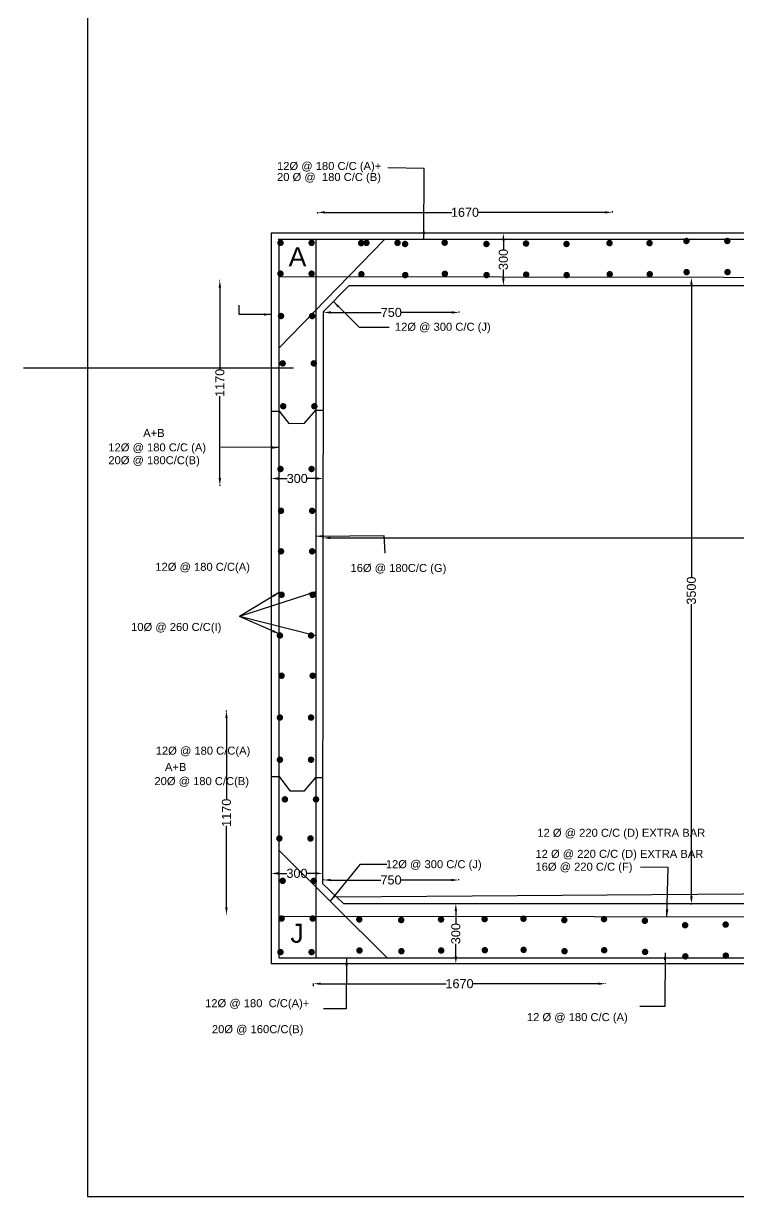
# Model space of a CAD drawing. Header units: metres. Extents: x 5124 to 2275406, y 2311 to 13259777.
# Drawn here: x 2248389 to 2252345, y 13246794 to 13253281 of the extents above; entities that cross this region are included whole.
import ezdxf

# ---------------------------------------------------------------- set-up
doc = ezdxf.new("R2010")
doc.units = ezdxf.units.M
doc.header["$MEASUREMENT"] = 0
doc.layers.add('TEXT', color=7, linetype='Continuous')
doc.styles.get("Standard").update_dxf_attribs({"font": 'arial.ttf'})
doc.dimstyles.new('ISO-25', dxfattribs={"dimtxt": 50, "dimasz": 40, "dimexe": 1.25, "dimexo": 0.625, "dimtad": 0, "dimlfac": 100, "dimtxsty": 'Standard', "dimcen": 0, "dimadec": 0, "dimazin": 0, "dimtfac": 1, "dimtmove": 0, "dimatfit": 3, "dimfxl": 1, "dimarcsym": 0})

# ---------------------------------------------------------------- blocks, each defined once
blk = doc.blocks.new('*D61')
at = {"color": 0, "lineweight": -2, "transparency": 16777216}
for p, q in [((2250050.6, 13251688.4), (2250050.6, 13251681.8)), ((2250090.6, 13251683), (2250368.9, 13251683)), ((2250758.3, 13251683), (2250480, 13251683)), ((2250798.3, 13251688.4), (2250798.3, 13251681.8))]:
    blk.add_line(p, q, dxfattribs=at)
at = {"color": 0, "transparency": 16777216}
for points in [[(2250090.6, 13251689.7), (2250090.6, 13251676.3), (2250050.6, 13251683)], [(2250758.3, 13251689.7), (2250758.3, 13251676.3), (2250798.3, 13251683)]]:
    blk.add_solid(points, dxfattribs=at)
at = {"layer": 'Defpoints', "color": 0, "transparency": 16777216}
for p in [(2250050.6, 13251689), (2250050.6, 13251683), (2250798.3, 13251689)]:
    blk.add_point(p, dxfattribs=at)
at = {"color": 0, "transparency": 16777216, "insert": (2250424.4, 13251683), "char_height": 50, "attachment_point": 5}
blk.add_mtext('750', dxfattribs=at)
blk = doc.blocks.new('*D62')
at = {"color": 0, "lineweight": -2, "transparency": 16777216}
for p, q in [((2250049.1, 13248549.4), (2250049.1, 13248542.8)), ((2250796.8, 13248549.4), (2250796.8, 13248542.8)), ((2250089.1, 13248544), (2250367.4, 13248544)), ((2250756.8, 13248544), (2250478.5, 13248544))]:
    blk.add_line(p, q, dxfattribs=at)
at = {"color": 0, "transparency": 16777216}
for points in [[(2250089.1, 13248550.7), (2250089.1, 13248537.3), (2250049.1, 13248544)], [(2250756.8, 13248550.7), (2250756.8, 13248537.3), (2250796.8, 13248544)]]:
    blk.add_solid(points, dxfattribs=at)
at = {"layer": 'Defpoints', "color": 0, "transparency": 16777216}
for p in [(2250049.1, 13248550), (2250796.8, 13248550), (2250049.1, 13248544)]:
    blk.add_point(p, dxfattribs=at)
at = {"color": 0, "transparency": 16777216, "insert": (2250422.9, 13248544), "char_height": 50, "attachment_point": 5}
blk.add_mtext('750', dxfattribs=at)
blk = doc.blocks.new('*D71')
at = {"color": 0, "lineweight": -2, "transparency": 16777216}
for p, q in [((2250018, 13252230.1), (2250018, 13252237.8)), ((2250058, 13252236.5), (2250759.2, 13252236.5)), ((2251606, 13252236.5), (2250904.8, 13252236.5)), ((2251646, 13252243.4), (2251646, 13252235.2))]:
    blk.add_line(p, q, dxfattribs=at)
at = {"color": 0, "transparency": 16777216}
for points in [[(2250058, 13252243.2), (2250058, 13252229.8), (2250018, 13252236.5)], [(2251606, 13252243.2), (2251606, 13252229.8), (2251646, 13252236.5)]]:
    blk.add_solid(points, dxfattribs=at)
at = {"layer": 'Defpoints', "color": 0, "transparency": 16777216}
for p in [(2250018, 13252229.5), (2251646, 13252244), (2251646, 13252236.5)]:
    blk.add_point(p, dxfattribs=at)
at = {"color": 0, "transparency": 16777216, "insert": (2250832, 13252236.5), "char_height": 50, "attachment_point": 5}
blk.add_mtext('1670', dxfattribs=at)
blk = doc.blocks.new('*D72')
at = {"color": 0, "lineweight": -2, "transparency": 16777216}
for p, q in [((2251051.5, 13252120.7), (2251043.2, 13252120.7)), ((2251044.5, 13252080.7), (2251044.5, 13252031.9)), ((2251044.5, 13251871.6), (2251044.5, 13251920.4)), ((2251051.5, 13251831.6), (2251043.2, 13251831.6))]:
    blk.add_line(p, q, dxfattribs=at)
at = {"color": 0, "transparency": 16777216}
for points in [[(2251037.8, 13252080.7), (2251051.2, 13252080.7), (2251044.5, 13252120.7)], [(2251037.8, 13251871.6), (2251051.2, 13251871.6), (2251044.5, 13251831.6)]]:
    blk.add_solid(points, dxfattribs=at)
at = {"layer": 'Defpoints', "color": 0, "transparency": 16777216}
for p in [(2251052.1, 13252120.7), (2251044.5, 13251831.6), (2251052.1, 13251831.6)]:
    blk.add_point(p, dxfattribs=at)
at = {"color": 0, "transparency": 16777216, "insert": (2251044.5, 13251976.1), "char_height": 50, "attachment_point": 5, "rotation": 90}
blk.add_mtext('300', dxfattribs=at)
blk = doc.blocks.new('*D73')
at = {"color": 0, "lineweight": -2, "transparency": 16777216}
for p, q in [((2249475.4, 13251860.5), (2249474.8, 13251860.5)), ((2249476, 13251820.5), (2249476, 13251366.3)), ((2249476, 13250766.5), (2249476, 13251220.7)), ((2249479.9, 13250726.5), (2249474.8, 13250726.5))]:
    blk.add_line(p, q, dxfattribs=at)
at = {"color": 0, "transparency": 16777216}
for points in [[(2249469.3, 13251820.5), (2249482.7, 13251820.5), (2249476, 13251860.5)], [(2249469.3, 13250766.5), (2249482.7, 13250766.5), (2249476, 13250726.5)]]:
    blk.add_solid(points, dxfattribs=at)
at = {"layer": 'Defpoints', "color": 0, "transparency": 16777216}
for p in [(2249476, 13251860.5), (2249476, 13250726.5), (2249480.5, 13250726.5)]:
    blk.add_point(p, dxfattribs=at)
at = {"color": 0, "transparency": 16777216, "insert": (2249476, 13251293.5), "char_height": 50, "attachment_point": 5, "rotation": 90}
blk.add_mtext('1170', dxfattribs=at)
blk = doc.blocks.new('*D74')
at = {"color": 0, "lineweight": -2, "transparency": 16777216}
for p, q in [((2249760, 13250765.1), (2249760, 13250765.8)), ((2249800, 13250764.5), (2249848.3, 13250764.5)), ((2250008.2, 13250764.5), (2249959.8, 13250764.5)), ((2250048.2, 13250764.8), (2250048.2, 13250765.8))]:
    blk.add_line(p, q, dxfattribs=at)
at = {"color": 0, "transparency": 16777216}
for points in [[(2249800, 13250771.2), (2249800, 13250757.9), (2249760, 13250764.5)], [(2250008.2, 13250771.2), (2250008.2, 13250757.9), (2250048.2, 13250764.5)]]:
    blk.add_solid(points, dxfattribs=at)
at = {"layer": 'Defpoints', "color": 0, "transparency": 16777216}
for p in [(2249760, 13250764.5), (2250048.2, 13250764.5), (2250048.2, 13250764.1)]:
    blk.add_point(p, dxfattribs=at)
at = {"color": 0, "transparency": 16777216, "insert": (2249904.1, 13250764.5), "char_height": 50, "attachment_point": 5}
blk.add_mtext('300', dxfattribs=at)
blk = doc.blocks.new('*D75')
at = {"color": 0, "lineweight": -2, "transparency": 16777216}
for p, q in [((2249509.6, 13249479.5), (2249513.8, 13249479.5)), ((2249512.5, 13249439.5), (2249512.5, 13248988.8)), ((2249512.5, 13248392.5), (2249512.5, 13248843.2)), ((2249511.9, 13248352.5), (2249511.2, 13248352.5))]:
    blk.add_line(p, q, dxfattribs=at)
at = {"color": 0, "transparency": 16777216}
for points in [[(2249505.8, 13249439.5), (2249519.2, 13249439.5), (2249512.5, 13249479.5)], [(2249505.8, 13248392.5), (2249519.2, 13248392.5), (2249512.5, 13248352.5)]]:
    blk.add_solid(points, dxfattribs=at)
at = {"layer": 'Defpoints', "color": 0, "transparency": 16777216}
for p in [(2249509, 13249479.5), (2249512.5, 13248352.5), (2249512.5, 13248352.5)]:
    blk.add_point(p, dxfattribs=at)
at = {"color": 0, "transparency": 16777216, "insert": (2249512.5, 13248916), "char_height": 50, "attachment_point": 5, "rotation": 90}
blk.add_mtext('1170', dxfattribs=at)
blk = doc.blocks.new('*D76')
at = {"color": 0, "lineweight": -2, "transparency": 16777216}
for p, q in [((2249760, 13248580.4), (2249760, 13248579.4)), ((2249800, 13248580.6), (2249846.9, 13248580.6)), ((2250005.3, 13248580.6), (2249958.4, 13248580.6)), ((2250045.3, 13248581.2), (2250045.3, 13248581.9))]:
    blk.add_line(p, q, dxfattribs=at)
at = {"color": 0, "transparency": 16777216}
for points in [[(2249800, 13248587.3), (2249800, 13248574), (2249760, 13248580.6)], [(2250005.3, 13248587.3), (2250005.3, 13248574), (2250045.3, 13248580.6)]]:
    blk.add_solid(points, dxfattribs=at)
at = {"layer": 'Defpoints', "color": 0, "transparency": 16777216}
for p in [(2249760, 13248581), (2250045.3, 13248580.6), (2250045.3, 13248580.6)]:
    blk.add_point(p, dxfattribs=at)
at = {"color": 0, "transparency": 16777216, "insert": (2249902.6, 13248580.6), "char_height": 50, "attachment_point": 5}
blk.add_mtext('300', dxfattribs=at)
blk = doc.blocks.new('*D77')
at = {"color": 0, "lineweight": -2, "transparency": 16777216}
for p, q in [((2249994.5, 13247957.6), (2249994.5, 13247971.8)), ((2250034.5, 13247970.5), (2250728.9, 13247970.5)), ((2251569, 13247970.5), (2250874.6, 13247970.5)), ((2251609, 13247970.1), (2251609, 13247971.8))]:
    blk.add_line(p, q, dxfattribs=at)
at = {"color": 0, "transparency": 16777216}
for points in [[(2250034.5, 13247977.2), (2250034.5, 13247963.8), (2249994.5, 13247970.5)], [(2251569, 13247977.2), (2251569, 13247963.8), (2251609, 13247970.5)]]:
    blk.add_solid(points, dxfattribs=at)
at = {"layer": 'Defpoints', "color": 0, "transparency": 16777216}
for p in [(2251609, 13247970.5), (2251609, 13247969.5), (2249994.5, 13247957)]:
    blk.add_point(p, dxfattribs=at)
at = {"color": 0, "transparency": 16777216, "insert": (2250801.8, 13247970.5), "char_height": 50, "attachment_point": 5}
blk.add_mtext('1670', dxfattribs=at)
blk = doc.blocks.new('*D78')
at = {"color": 0, "lineweight": -2, "transparency": 16777216}
for p, q in [((2250780.9, 13248413), (2250780.2, 13248413)), ((2250781.5, 13248373), (2250781.5, 13248303.3)), ((2250781.5, 13248122), (2250781.5, 13248191.7)), ((2250780.9, 13248082), (2250780.2, 13248082))]:
    blk.add_line(p, q, dxfattribs=at)
at = {"color": 0, "transparency": 16777216}
for points in [[(2250774.8, 13248373), (2250788.2, 13248373), (2250781.5, 13248413)], [(2250774.8, 13248122), (2250788.2, 13248122), (2250781.5, 13248082)]]:
    blk.add_solid(points, dxfattribs=at)
at = {"layer": 'Defpoints', "color": 0, "transparency": 16777216}
for p in [(2250781.5, 13248413), (2250781.5, 13248082), (2250781.5, 13248082)]:
    blk.add_point(p, dxfattribs=at)
at = {"color": 0, "transparency": 16777216, "insert": (2250781.5, 13248247.5), "char_height": 50, "attachment_point": 5, "rotation": 90}
blk.add_mtext('300', dxfattribs=at)
blk = doc.blocks.new('*D103')
at = {"color": 0, "lineweight": -2, "transparency": 16777216}
for p, q in [((2250047.8, 13250444.8), (2250047.8, 13250434.8)), ((2250087.8, 13250436), (2252417.8, 13250436)), ((2254898.2, 13250436), (2252568.2, 13250436)), ((2254938.2, 13250444.8), (2254938.2, 13250434.8))]:
    blk.add_line(p, q, dxfattribs=at)
at = {"color": 0, "transparency": 16777216}
for points in [[(2250087.8, 13250442.7), (2250087.8, 13250429.3), (2250047.8, 13250436)], [(2254898.2, 13250442.7), (2254898.2, 13250429.3), (2254938.2, 13250436)]]:
    blk.add_solid(points, dxfattribs=at)
at = {"layer": 'Defpoints', "color": 0, "transparency": 16777216}
for p in [(2250047.8, 13250445.4), (2254938.2, 13250445.4), (2254938.2, 13250436)]:
    blk.add_point(p, dxfattribs=at)
at = {"color": 0, "transparency": 16777216, "insert": (2252493, 13250436), "char_height": 50, "attachment_point": 5}
blk.add_mtext('5000', dxfattribs=at)
blk = doc.blocks.new('*D104')
at = {"color": 0, "lineweight": -2, "transparency": 16777216}
for p, q in [((2252084.1, 13251876.6), (2252083.5, 13251876.6)), ((2252084.7, 13251836.6), (2252084.7, 13250220)), ((2252084.7, 13248453), (2252084.7, 13250069.6)), ((2252080.1, 13248413), (2252086, 13248413))]:
    blk.add_line(p, q, dxfattribs=at)
at = {"color": 0, "transparency": 16777216}
for points in [[(2252078.1, 13251836.6), (2252091.4, 13251836.6), (2252084.7, 13251876.6)], [(2252078.1, 13248453), (2252091.4, 13248453), (2252084.7, 13248413)]]:
    blk.add_solid(points, dxfattribs=at)
at = {"layer": 'Defpoints', "color": 0, "transparency": 16777216}
for p in [(2252084.7, 13251876.6), (2252084.7, 13251876.6), (2252079.5, 13248413)]:
    blk.add_point(p, dxfattribs=at)
at = {"color": 0, "transparency": 16777216, "insert": (2252084.7, 13250144.8), "char_height": 50, "attachment_point": 5, "rotation": 90}
blk.add_mtext('3500', dxfattribs=at)

msp = doc.modelspace()

# ---------------------------------------------------------------- hatches: boundary and pattern name
h = msp.add_hatch(color=256)
edge = h.paths.add_edge_path()
edge.add_arc((2249811.36508, 13252067.9361), 18.02776, 0, 360)
h = msp.add_hatch(color=256)
edge = h.paths.add_edge_path()
edge.add_arc((2249983.50546, 13252067.9361), 18.02776, 0, 360)
h = msp.add_hatch(color=256)
edge = h.paths.add_edge_path()
edge.add_arc((2250257.82331, 13252066.45292), 18.02776, 0, 360)
h = msp.add_hatch(color=256)
edge = h.paths.add_edge_path()
edge.add_arc((2250286.92425, 13252067.9361), 18.02776, 0, 360)
h = msp.add_hatch(color=256)
edge = h.paths.add_edge_path()
edge.add_arc((2250459.06463, 13252067.9361), 18.02776, 0, 360)
h = msp.add_hatch(color=256)
edge = h.paths.add_edge_path()
edge.add_arc((2250500.6853, 13252061.69681), 18.02776, 0, 360)
h = msp.add_hatch(color=256)
edge = h.paths.add_edge_path()
edge.add_arc((2250719.73693, 13252068.83001), 18.02776, 0, 360)
h = msp.add_hatch(color=256)
edge = h.paths.add_edge_path()
edge.add_arc((2250950.69507, 13252061.69681), 18.02776, 0, 360)
h = msp.add_hatch(color=256)
edge = h.paths.add_edge_path()
edge.add_arc((2251169.7467, 13252064.07486), 18.02776, 0, 360)
h = msp.add_hatch(color=256)
edge = h.paths.add_edge_path()
edge.add_arc((2251393.562, 13252061.69681), 18.02776, 0, 360)
h = msp.add_hatch(color=256)
edge = h.paths.add_edge_path()
edge.add_arc((2251631.66298, 13252066.45292), 18.02776, 0, 360)
h = msp.add_hatch(color=256)
edge = h.paths.add_edge_path()
edge.add_arc((2251853.09645, 13252066.45292), 18.02776, 0, 360)
h = msp.add_hatch(color=256)
edge = h.paths.add_edge_path()
edge.add_arc((2252057.16624, 13252078.16242), 18.02776, 0, 360)
h = msp.add_hatch(color=256)
edge = h.paths.add_edge_path()
edge.add_arc((2252283.36071, 13252078.16242), 18.02776, 0, 360)
h = msp.add_hatch(color=256)
edge = h.paths.add_edge_path()
edge.add_arc((2252058.21713, 13251906.143), 18.02776, 0, 360)
h = msp.add_hatch(color=256)
edge = h.paths.add_edge_path()
edge.add_arc((2252284.4116, 13251906.143), 18.02776, 0, 360)
h = msp.add_hatch(color=256)
edge = h.paths.add_edge_path()
edge.add_arc((2249811.36508, 13251897.45565), 18.02776, 0, 360)
h = msp.add_hatch(color=256)
edge = h.paths.add_edge_path()
edge.add_arc((2249983.50546, 13251897.45565), 18.02776, 0, 360)
h = msp.add_hatch(color=256)
edge = h.paths.add_edge_path()
edge.add_arc((2250258.8742, 13251894.43349), 18.02776, 0, 360)
h = msp.add_hatch(color=256)
edge = h.paths.add_edge_path()
edge.add_arc((2250501.73619, 13251889.67738), 18.02776, 0, 360)
h = msp.add_hatch(color=256)
edge = h.paths.add_edge_path()
edge.add_arc((2250720.78782, 13251896.81058), 18.02776, 0, 360)
h = msp.add_hatch(color=256)
edge = h.paths.add_edge_path()
edge.add_arc((2250951.74596, 13251889.67738), 18.02776, 0, 360)
h = msp.add_hatch(color=256)
edge = h.paths.add_edge_path()
edge.add_arc((2251170.79759, 13251892.05544), 18.02776, 0, 360)
h = msp.add_hatch(color=256)
edge = h.paths.add_edge_path()
edge.add_arc((2251394.61289, 13251889.67738), 18.02776, 0, 360)
h = msp.add_hatch(color=256)
edge = h.paths.add_edge_path()
edge.add_arc((2251632.71387, 13251894.43349), 18.02776, 0, 360)
h = msp.add_hatch(color=256)
edge = h.paths.add_edge_path()
edge.add_arc((2251854.14733, 13251894.43349), 18.02776, 0, 360)
h = msp.add_hatch(color=256)
edge = h.paths.add_edge_path()
edge.add_arc((2249814.41372, 13251663.04514), 18.02776, 0, 360)
h = msp.add_hatch(color=256)
edge = h.paths.add_edge_path()
edge.add_arc((2249986.5541, 13251663.04514), 18.02776, 0, 360)
h = msp.add_hatch(color=256)
edge = h.paths.add_edge_path()
edge.add_arc((2249823.55965, 13251401.23577), 18.02776, 0, 360)
h = msp.add_hatch(color=256)
edge = h.paths.add_edge_path()
edge.add_arc((2249995.70003, 13251401.23577), 18.02776, 0, 360)
h = msp.add_hatch(color=256)
edge = h.paths.add_edge_path()
edge.add_arc((2249826.66698, 13251164.1949), 18.02776, 0, 360)
h = msp.add_hatch(color=256)
edge = h.paths.add_edge_path()
edge.add_arc((2249998.80736, 13251164.1949), 18.02776, 0, 360)
h = msp.add_hatch(color=256)
edge = h.paths.add_edge_path()
edge.add_arc((2249811.42642, 13250817.14578), 18.02776, 0, 360)
h = msp.add_hatch(color=256)
edge = h.paths.add_edge_path()
edge.add_arc((2249983.5668, 13250817.14578), 18.02776, 0, 360)
h = msp.add_hatch(color=256)
edge = h.paths.add_edge_path()
edge.add_arc((2249814.47507, 13250585.78035), 18.02776, 0, 360)
h = msp.add_hatch(color=256)
edge = h.paths.add_edge_path()
edge.add_arc((2249986.61545, 13250585.78035), 18.02776, 0, 360)
h = msp.add_hatch(color=256)
edge = h.paths.add_edge_path()
edge.add_arc((2249814.4484, 13250361.82555), 18.02776, 0, 360)
h = msp.add_hatch(color=256)
edge = h.paths.add_edge_path()
edge.add_arc((2249986.58878, 13250361.82555), 18.02776, 0, 360)
h = msp.add_hatch(color=256)
edge = h.paths.add_edge_path()
edge.add_arc((2249817.49704, 13250121.32684), 18.02776, 0, 360)
h = msp.add_hatch(color=256)
edge = h.paths.add_edge_path()
edge.add_arc((2249989.63742, 13250121.32684), 18.02776, 0, 360)
h = msp.add_hatch(color=256)
edge = h.paths.add_edge_path()
edge.add_arc((2249808.35111, 13249896.04961), 18.02776, 0, 360)
h = msp.add_hatch(color=256)
edge = h.paths.add_edge_path()
edge.add_arc((2249980.49149, 13249896.04961), 18.02776, 0, 360)
h = msp.add_hatch(color=256)
edge = h.paths.add_edge_path()
edge.add_arc((2249817.49704, 13249673.81648), 18.02776, 0, 360)
h = msp.add_hatch(color=256)
edge = h.paths.add_edge_path()
edge.add_arc((2249989.63742, 13249673.81648), 18.02776, 0, 360)
h = msp.add_hatch(color=256)
edge = h.paths.add_edge_path()
edge.add_arc((2249808.35111, 13249442.45008), 18.02776, 0, 360)
h = msp.add_hatch(color=256)
edge = h.paths.add_edge_path()
edge.add_arc((2249980.49149, 13249442.45008), 18.02776, 0, 360)
h = msp.add_hatch(color=256)
edge = h.paths.add_edge_path()
edge.add_arc((2249808.37778, 13249209.26437), 18.02776, 0, 360)
h = msp.add_hatch(color=256)
edge = h.paths.add_edge_path()
edge.add_arc((2249980.51816, 13249209.26437), 18.02776, 0, 360)
h = msp.add_hatch(color=256)
edge = h.paths.add_edge_path()
edge.add_arc((2249835.81291, 13248990.07535), 18.02776, 0, 360)
h = msp.add_hatch(color=256)
edge = h.paths.add_edge_path()
edge.add_arc((2250007.95329, 13248990.07535), 18.02776, 0, 360)
h = msp.add_hatch(color=256)
edge = h.paths.add_edge_path()
edge.add_arc((2249805.32914, 13248773.93044), 18.02776, 0, 360)
h = msp.add_hatch(color=256)
edge = h.paths.add_edge_path()
edge.add_arc((2249977.46951, 13248773.93044), 18.02776, 0, 360)
h = msp.add_hatch(color=256)
edge = h.paths.add_edge_path()
edge.add_arc((2249823.621, 13248539.51993), 18.02776, 0, 360)
h = msp.add_hatch(color=256)
edge = h.paths.add_edge_path()
edge.add_arc((2249995.76138, 13248539.51993), 18.02776, 0, 360)
h = msp.add_hatch(color=256)
edge = h.paths.add_edge_path()
edge.add_arc((2249817.51038, 13248331.04279), 18.02776, 0, 360)
h = msp.add_hatch(color=256)
edge = h.paths.add_edge_path()
edge.add_arc((2249989.65076, 13248331.04279), 18.02776, 0, 360)
h = msp.add_hatch(color=256)
edge = h.paths.add_edge_path()
edge.add_arc((2250247.3891, 13248326.10756), 18.02776, 0, 360)
h = msp.add_hatch(color=256)
edge = h.paths.add_edge_path()
edge.add_arc((2250479.12874, 13248322.34424), 18.02776, 0, 360)
h = msp.add_hatch(color=256)
edge = h.paths.add_edge_path()
edge.add_arc((2250699.562, 13248326.10756), 18.02776, 0, 360)
h = msp.add_hatch(color=256)
edge = h.paths.add_edge_path()
edge.add_arc((2250940.71963, 13248327.98874), 18.02776, 0, 360)
h = msp.add_hatch(color=256)
edge = h.paths.add_edge_path()
edge.add_arc((2251155.50102, 13248329.86992), 18.02776, 0, 360)
h = msp.add_hatch(color=256)
edge = h.paths.add_edge_path()
edge.add_arc((2251381.5888, 13248322.34424), 18.02776, 0, 360)
h = msp.add_hatch(color=256)
edge = h.paths.add_edge_path()
edge.add_arc((2251601.24055, 13248327.8273), 18.02776, 0, 360)
h = msp.add_hatch(color=256)
edge = h.paths.add_edge_path()
edge.add_arc((2251827.32567, 13248318.42045), 18.02776, 0, 360)
h = msp.add_hatch(color=256)
edge = h.paths.add_edge_path()
edge.add_arc((2252050.00739, 13248293.98545), 18.02776, 0, 360)
h = msp.add_hatch(color=256)
edge = h.paths.add_edge_path()
edge.add_arc((2252274.20944, 13248297.7478), 18.02776, 0, 360)
h = msp.add_hatch(color=256)
edge = h.paths.add_edge_path()
edge.add_arc((2249811.41309, 13248145.34085), 18.02776, 0, 360)
h = msp.add_hatch(color=256)
edge = h.paths.add_edge_path()
edge.add_arc((2249983.55347, 13248145.34085), 18.02776, 0, 360)
h = msp.add_hatch(color=256)
edge = h.paths.add_edge_path()
edge.add_arc((2250248.43999, 13248154.08814), 18.02776, 0, 360)
h = msp.add_hatch(color=256)
edge = h.paths.add_edge_path()
edge.add_arc((2250480.17963, 13248150.32482), 18.02776, 0, 360)
h = msp.add_hatch(color=256)
edge = h.paths.add_edge_path()
edge.add_arc((2250700.61288, 13248154.08814), 18.02776, 0, 360)
h = msp.add_hatch(color=256)
edge = h.paths.add_edge_path()
edge.add_arc((2250941.77052, 13248155.96931), 18.02776, 0, 360)
h = msp.add_hatch(color=256)
edge = h.paths.add_edge_path()
edge.add_arc((2251156.55191, 13248157.85049), 18.02776, 0, 360)
h = msp.add_hatch(color=256)
edge = h.paths.add_edge_path()
edge.add_arc((2251382.63969, 13248150.32482), 18.02776, 0, 360)
h = msp.add_hatch(color=256)
edge = h.paths.add_edge_path()
edge.add_arc((2251602.29144, 13248155.80788), 18.02776, 0, 360)
h = msp.add_hatch(color=256)
edge = h.paths.add_edge_path()
edge.add_arc((2251828.37656, 13248146.40102), 18.02776, 0, 360)
h = msp.add_hatch(color=256)
edge = h.paths.add_edge_path()
edge.add_arc((2252051.05828, 13248121.96602), 18.02776, 0, 360)
h = msp.add_hatch(color=256)
edge = h.paths.add_edge_path()
edge.add_arc((2252275.26033, 13248125.72838), 18.02776, 0, 360)

# ---------------------------------------------------------------- linework, layer by layer
for points in [[(2249759.9555, 13252120.68356), (2249759.9555, 13248081.99855), (2270754.88643, 13248081.99855), (2270766.52494, 13248081.99855), (2270766.52494, 13252120.68356)], [(2270766.52494, 13252120.68356), (2249759.9555, 13252120.68356)], [(2249798.96605, 13252088.93668), (2270722.19804, 13252088.93668), (2270722.19804, 13248111.62801), (2249804.67754, 13248111.62801), (2249804.67754, 13252088.93668)], [(2249804.67754, 13251486.57257), (2250388.54259, 13252088.93668)], [(2250007.56113, 13252088.93668), (2250007.56113, 13248111.62801)], [(2270722.19804, 13251848.37681), (2249804.67754, 13251880.03668)], [(2250049.44538, 13251688.07608), (2250191.98116, 13251831.58244), (2254814.26412, 13251831.58244), (2254938.15673, 13251714.29735), (2254938.15673, 13248559.88414), (2254782.94073, 13248412.9986), (2250178.43882, 13248412.9986), (2250162.09462, 13248412.9986), (2250045.24259, 13248523.84439), (2250049.44538, 13251688.07608)], [(2249759.9555, 13251137.16832), (2249804.67754, 13251137.16832), (2249858.30806, 13251069.70075), (2249944.87843, 13251070.75947), (2250007.56113, 13251142.44738), (2250048.72059, 13251142.39271)], [(2249759.9555, 13249116.23049), (2249804.67754, 13249116.23049), (2249863.12152, 13249036.56598), (2249944.08816, 13249036.56598), (2250007.56113, 13249111.47354), (2250046.02302, 13249111.42245)], [(2249804.67754, 13248708), (2250403.5, 13248111.62801)], [(2250122.6381, 13248450.42704), (2254860.54873, 13248486.44137)], [(2249804.67754, 13248344.50133), (2270722.19804, 13248321.19515)]]:
    msp.add_lwpolyline(points)
at = {"layer": 'TEXT'}
msp.add_lwpolyline([(2275406.27364, 13259768.93491), (2248743.70021, 13259768.93491), (2248743.70021, 13246793.52053), (2275406.27364, 13246793.52053)], close=True, dxfattribs=at)
msp.add_lwpolyline([(2249884.05521, 13251374.798), (2248389.47339, 13251374.798)], dxfattribs=at)

# ---------------------------------------------------------------- texts
for s, height, p in [('12Ø @ 180 C/C (A)+', 44.2751593, (2249792.302, 13252470.97677)), ('20 Ø @  180 C/C (B)', 44.2751593, (2249792.302, 13252410.01847)), ('A', 105.25299, (2249856.71421, 13251938.41527)), ('12Ø @ 300 C/C (J)', 44.2751593, (2250444.27565, 13251581.6334)), ('A+B', 44.275159, (2249051.80753, 13250994.16281)), ('12Ø @ 180 C/C (A)', 44.2751593, (2248859.05023, 13250914.61855)), ('20Ø @ 180C/C(B)', 44.2751593, (2248859.05023, 13250843.4944)), ('12Ø @ 180 C/C(A) ', 44.2751593, (2249119.03147, 13250254.01802)), ('16Ø @ 180C/C (G)', 44.2751593, (2250198.69416, 13250247.7623)), ('10Ø @ 260 C/C(I) ', 44.2751593, (2248985.05378, 13249921.49996)), ('12Ø @ 180 C/C(A) ', 44.2751593, (2249121.0935, 13249237.41448)), ('A+B', 44.275159, (2249172.2251, 13249147.07478)), ('20Ø @ 180 C/C(B) ', 44.2751593, (2249113.96474, 13249068.81864)), ('12 Ø @ 220 C/C (D) EXTRA BAR', 44.2751593, (2251232.42553, 13248783.1859)), ('12 Ø @ 220 C/C (D) EXTRA BAR', 44.2751593, (2251221.81796, 13248666.66603)), ('12Ø @ 300 C/C (J)', 44.2751593, (2250394.12901, 13248609.46533)), ('16Ø @ 220 C/C (F)', 44.2751593, (2251221.81796, 13248595.54188)), ('J', 105.25299, (2249866.26801, 13248197.0393)), ('12Ø @ 180  C/C(A)+', 44.2751593, (2249394.34858, 13247840.70065)), ('12 Ø @ 180 C/C (A)', 44.2751593, (2251174.76621, 13247763.73453)), ('20Ø @ 160C/C(B)', 44.2751593, (2249431.8993, 13247696.9537))]:
    msp.add_text(s, height=height, dxfattribs=at).set_placement(p)

# ---------------------------------------------------------------- dimensions: what is measured, and where the dimension line sits
for base, p1, p2, text, picture, middle in [((2251646, 13252236.5), (2250018, 13252229.5), (2251646, 13252244), '1670', '*D71', (2250832, 13252236.5)), ((2250050.55611, 13251683), (2250798.30303, 13251689), (2250050.55611, 13251689), '750', '*D61', (2250424.42957, 13251683)), ((2250048.21949, 13250764.51703), (2249759.9555, 13250764.51703), (2250048.21949, 13250764.13415), '300', '*D74', (2249904.0875, 13250764.51703)), ((2254938.15673, 13250436), (2250047.79487, 13250445.42752), (2254938.15673, 13250445.42752), '5000', '*D103', (2252492.9758, 13250436)), ((2250045.318, 13248580.62098), (2249759.9555, 13248581), (2250045.318, 13248580.62098), '300', '*D76', (2249902.63675, 13248580.62098)), ((2250049.05611, 13248544), (2250796.80303, 13248550), (2250049.05611, 13248550), '750', '*D62', (2250422.92957, 13248544)), ((2251609, 13247970.5), (2249994.5, 13247957), (2251609, 13247969.5), '1670', '*D77', (2250801.75, 13247970.5))]:
    dim = msp.add_linear_dim(base=base, p1=p1, p2=p2, text=text, dimstyle='ISO-25')
    dim.commit()
    dim.dimension.update_dxf_attribs({"geometry": picture, "text_midpoint": middle})
for base, p1, p2, text, picture, middle in [((2251044.5, 13251831.58244), (2251052.13291, 13252120.68356), (2251052.13291, 13251831.58244), '300', '*D72', (2251044.5, 13251976.133)), ((2249476, 13250726.5), (2249476, 13251860.5), (2249480.5, 13250726.5), '1170', '*D73', (2249476, 13251293.5)), ((2252084.74234, 13251876.58567), (2252079.5, 13248412.9986), (2252084.74234, 13251876.58567), '3500', '*D104', (2252084.74234, 13250144.79214)), ((2249512.5, 13248352.5), (2249509, 13249479.5), (2249512.5, 13248352.5), '1170', '*D75', (2249512.5, 13248916)), ((2250781.5, 13248081.99855), (2250781.5, 13248412.9986), (2250781.5, 13248081.99855), '300', '*D78', (2250781.5, 13248247.49858))]:
    dim = msp.add_linear_dim(base=base, p1=p1, p2=p2, angle=90, text=text, dimstyle='ISO-25')
    dim.commit()
    dim.dimension.update_dxf_attribs({"geometry": picture, "text_midpoint": middle})

# ---------------------------------------------------------------- leaders
for points in [[(2250604, 13252088.93668), (2250606.5, 13252478.5), (2250404.5, 13252482)], [(2250103.98538, 13251742.98747), (2250246.5, 13251601.5), (2250412, 13251602)], [(2249759.9555, 13251671.5), (2249582, 13251672.5), (2249582, 13251724)], [(2249804.67754, 13250935.5), (2249481.5, 13250938.5)], [(2250007.56113, 13250445), (2250384, 13250449), (2250388, 13250352.5)], [(2250007.56113, 13250138), (2249585.5, 13250001.5)], [(2249804.67754, 13250135), (2249585.5, 13250001.5)], [(2250007.56113, 13249894), (2249585.5, 13250001.5)], [(2249804.67754, 13249905.5), (2249585.5, 13250001.5)], [(2250086.5, 13248426), (2250253.5, 13248632), (2250399, 13248632)], [(2251949.49957, 13248342.11158), (2251955.5, 13248613.5), (2251803.5, 13248614.5)], [(2250177, 13248111.62801), (2250175.5, 13247832.5), (2250050, 13247831.5)], [(2251939, 13248141.5), (2251938, 13247844.5), (2251800, 13247845)]]:
    msp.add_leader(points, dimstyle='ISO-25', override={"dimgap": 0.625, "dimtad": 0})

doc.saveas('drawing.dxf')
